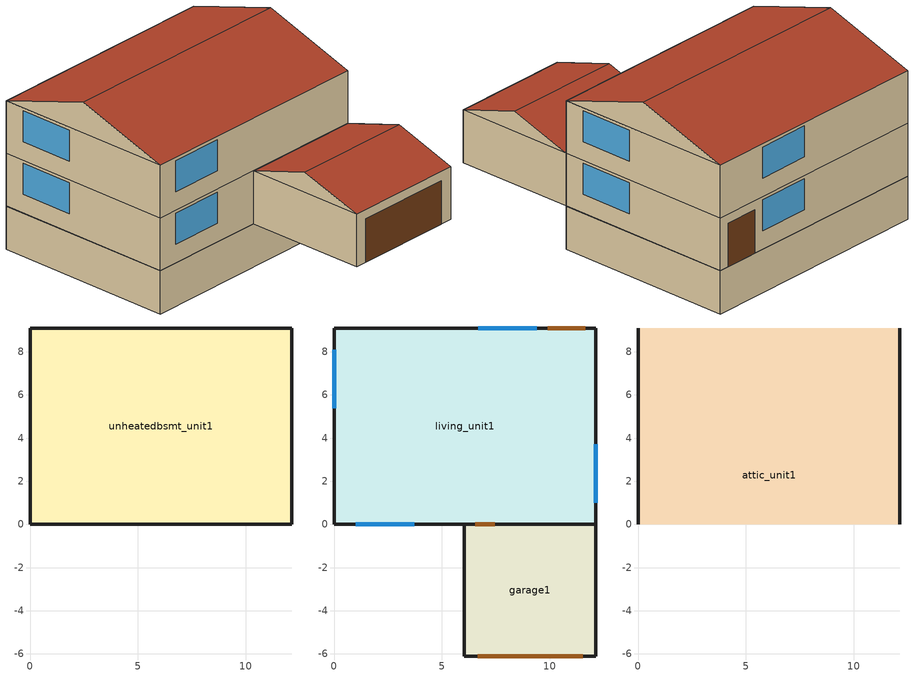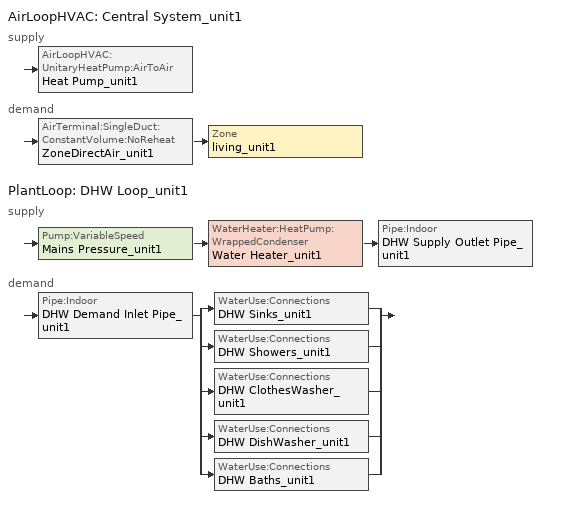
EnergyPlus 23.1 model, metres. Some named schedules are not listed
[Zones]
unheatedbsmt_unit1
 floor ground (Interior Floor): 0,0 0,9.1 12.13,9.1 12.13,0 z-2.12
 wall outside (Basement Wall): 0,0 12.13,0 12.13,9.1 0,9.1 0,0 z0:0.01
 wall ground (Basement Wall): 0,0 12.13,0 12.13,9.1 0,9.1 0,0 z-2.12:0
living_unit1
 floor adiabatic (Interior Floor): 0,0 0,9.1 12.13,9.1 12.13,0 z2.6
 floor to unheatedbsmt_unit1 (Exterior Floor): 0,0 0,9.1 12.13,9.1 12.13,0 z0.01
 wall outside (Exterior Wall): 12.13,0 12.13,9.1 0,9.1 0,0 6.04,0 z0.01:2.6; 0,0 12.13,0 12.13,9.1 0,9.1 0,0 z2.6:5.19
 wall to garage1 (Exterior Wall): 6.04,0 12.13,0 z0.01:2.6
 window (Exterior Window): 1,0 3.71,0 / 9.39,9.1 6.68,9.1 / 12.13,1 12.13,3.71 / 0,8.1 0,5.39 z0.92:2.45; 1,0 3.71,0 / 9.39,9.1 6.68,9.1 / 12.13,1 12.13,3.71 / 0,8.1 0,5.39 z3.52:5.04
 door (Exterior Door): 11.63,9.1 9.89,9.1 z0.01:2.14
 door inside (Exterior Door): 6.54,0 7.45,0 z0.01:2.14
 ceiling to attic_unit1 (Interior Ceiling): 0,0 12.13,0 12.13,9.1 0,9.1 z5.19
garage1
 floor ground (Interior Floor): 6.04,-6.1 6.04,0 12.13,0 12.13,-6.1 z0.01
 wall outside (Gable_end): 6.04,0 6.04,-6.1 12.13,-6.1 12.13,0 z0.01:2.6; 12.13,-6.1,2.6 12.13,0,2.6 12.13,-3.05,3.61; 6.04,0,2.6 6.04,-6.1,2.6 6.04,-3.05,3.61
 door (Exterior Door): 6.65,-6.1 11.52,-6.1 z0.01:2.14
 roof outside (Exterior Roof): 6.04,-6.1,2.6 12.13,-6.1,2.6 12.13,-3.05,3.61 6.04,-3.05,3.61; 12.13,0,2.6 6.04,0,2.6 6.04,-3.05,3.61 12.13,-3.05,3.61
attic_unit1
 wall outside (Gable_end): 12.13,0,5.19 12.13,9.1,5.19 12.13,4.55,6.7; 0,9.1,5.19 0,0,5.19 0,4.55,6.7
 roof outside (Exterior Roof): 0,0,5.19 12.13,0,5.19 12.13,4.55,6.7 0,4.55,6.7; 12.13,9.1,5.19 0,9.1,5.19 0,4.55,6.7 12.13,4.55,6.7
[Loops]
AirLoopHVAC 'Central System_unit1'
 supply: AirLoopHVAC:UnitaryHeatPump:AirToAir 'Heat Pump_unit1'
 demand: AirTerminal:SingleDuct:ConstantVolume:NoReheat 'ZoneDirectAir_unit1' > Zone 'living_unit1'
PlantLoop 'DHW Loop_unit1'
 supply: Pump:VariableSpeed 'Mains Pressure_unit1' > WaterHeater:HeatPump:WrappedCondenser 'Water Heater_unit1' > Pipe:Indoor 'DHW Supply Outlet Pipe_unit1'
 demand: Pipe:Indoor 'DHW Demand Inlet Pipe_unit1' > split
  | WaterUse:Connections 'DHW Sinks_unit1'
  | WaterUse:Connections 'DHW Showers_unit1'
  | WaterUse:Connections 'DHW ClothesWasher_unit1'
  | WaterUse:Connections 'DHW DishWasher_unit1'
  | WaterUse:Connections 'DHW Baths_unit1'
[Building]
US+SF+CZ6A+hp+unheatedbsmt+IECC_2024: North Axis [deg]=0; Terrain=Suburbs; Loads Convergence Tolerance Value=0.04; Temperature Convergence Tolerance Value [deltaC]=0.4; Solar Distribution=FullExterior; Maximum Number of Warmup Days=25; Minimum Number of Warmup Days=6
[Site:WaterMainsTemperature]
Calculation method=Correlation; Annual average outdoor air temperature [C]=6.375; Maximum difference in monthly average outdoor air temperatures [C]=33.5
[Site:Location]
Site:Location=Rochester International Arpt_MN_USA Design_Conditions; Latitude [N+ S-]=43.9; Longitude [W- E+]=-92.5; Time Zone Relative to GMT [GMT+/-]=-6; Elevation [m]=398
[SizingPeriod:DesignDay] Day of Month=21; Dry-Bulb Temperature Range Modifier Type=DefaultMultipliers; Humidity Condition Type=Wetbulb; Barometric Pressure [Pa]=96634; Rain [Yes/No]=No; Snow on ground [Yes/No]=No; Daylight Savings Time Indicator=No
Name | Month | Day Type | Maximum Dry-Bulb Temperature [C] | Daily Dry-Bulb Temperature Range [C] | Wetbulb at Maximum Dry-Bulb [C] | Wind Speed [m/s] design conditions vs. traditional 6.71 m/s (15 mph) | Wind Direction [Degrees; N=0, S=180] | Solar Model Indicator | Clearness [0.0 to 1.1] | Wind Speed [m/s] design conditions vs. traditional 3.35 m/s (7mph) | ASHRAE Clear Sky Optical Depth for Beam Irradiance (taub) | ASHRAE Clear Sky Optical Depth for Diffuse Irradiance (taud)
Rochester International Arpt Ann Htg 99.6% Condns DB | 1 | WinterDesignDay | -26.2 | 0 | -26.2 | 5.7 | 310 | ASHRAEClearSky | 0
Rochester International Arpt Ann Clg .4% Condns DB=>MWB | 7 | SummerDesignDay | 31.2 | 10.6 | 23.1 |  | 200 | ASHRAETau |  | 6.7 | 0.404 | 2.226
[Material]
Name | Roughness | Thickness [m] | Conductivity [W/m-K] | Density [kg/m3] | Specific Heat [J/kg-K] | Thermal Absorptance | Solar Absorptance | Visible Absorptance | Specific Heat [J/kg-K] # VM: Kept sp.heat same as cement_stucco due to lack of data | Thickness [m]			# back calculating to yield reqd. U
sheathing_consol_layer | Rough | 0.031115 | 0.035329 | 20.1 | 1465.415
ceil_consol_layer | Rough | 0.400206 | 0.0617176 | 41.9286 | 776.251
floor_consol_layer | Rough | 0.23495 | 0.0515515 | 55.074 | 916.9311
bsmtwall_consol_layer | Rough | 0.000254 | 10.84384 | 120.801 | 1036.26
wall_consol_layer | Rough | 0.1397 | 0.057165 | 120.801 | 1036.26
CopperPipe | MediumRough | 0.01905 | 401 | 2243 | 837 | 0.9 | 0.65 | 0.65
Asphalt_shingle | MediumRough | 0.00633985 | 0.08186 | 1121.29 | 1255.2 | 0.9 | 0.75
cement_stucco | MediumSmooth | 0.01905 | 0.721 | 1865.58 | 878.64
syn_stucco | MediumSmooth | 0.003048 | 8.65E-02 | 400 |  |  |  |  | 878.64
Drywall_1/2in | MediumSmooth | 0.0127 | 0.16009 | 800.923 | 1087.84
OSB_5/8in | MediumSmooth | 0.015875 | 0.1163 | 544.627 | 1213.36
OSB_7/16in | MediumSmooth | 0.0111125 | 0.1163 | 544.627 | 1213.36
Plywood_3/4in | Rough | 0.01905 | 0.115458 | 544.68 | 674.54 | 0.9 | 0.7 | 0.7
Carpet_n_pad | MediumSmooth | 0.0254001 | 0.0601314 | 32.0369 | 836.8 | 0.9 | 0.7 | 0.7
OSB_1/2in | MediumSmooth | 0.0127 | 0.1163 | 544.627 | 1213.36 | 0.9 | 0.7 | 0.7
door_const | Smooth |  | 0.0720096 | 512.64 | 767.58 |  |  |  |  | 0.0452888
Std Wood 6inch | MediumSmooth | 0.15 | 0.12 | 540 | 1210 | 0.9 | 0.7 | 0.7
Pipe Insulation | VeryRough | 0.0406504 | 0.0331717 | 91 | 836 | 0.9 | 0.5 | 0.5
[Construction]
Exterior Wall: syn_stucco, sheathing_consol_layer, OSB_7/16in, wall_consol_layer, Drywall_1/2in
InteriorFurnishings: Std Wood 6inch
Exterior Floor: floor_consol_layer, Plywood_3/4in, Carpet_n_pad
Interior Floor: Plywood_3/4in, Carpet_n_pad
Interior Ceiling: ceil_consol_layer, Drywall_1/2in
Exterior Roof: Asphalt_shingle, OSB_1/2in
Exterior Window: Glass
Exterior Door: door_const
Gable_end: cement_stucco, Bldg_paper_felt, OSB_5/8in, Air_4_in_vert, Drywall_1/2in
window_w_blinds: Glass, int_blind
Insulated Pipe: Pipe Insulation, CopperPipe
Basement Wall: Plywood_3/4in, bsmtwall_consol_layer, Plywood_3/4in
[Material:NoMass]
Bldg_paper_felt: Roughness=Smooth; Thermal Resistance [m2-K/W]=0.0105666
[Material:AirGap]
Air_4_in_vert: Thermal Resistance [m2-K/W]=0.158499
[WindowMaterial:SimpleGlazingSystem]
Glass: 1.590008, 0.3344, 0.88
[WindowMaterial:Blind]
int_blind: Slat Orientation=Horizontal; Slat Width [m]=0.025; Slat Separation [m]=0.01875; Slat Thickness [m]=0.001; Slat Angle [deg]=45; Slat Conductivity [W/m-K]=221; Slat Beam Solar Transmittance=0; Front Side Slat Beam Solar Reflectance=0.5; Back Side Slat Beam Solar Reflectance=0.5; Slat Diffuse Solar Transmittance=0; Front Side Slat Diffuse Solar Reflectance=0.5; Back Side Slat Diffuse Solar Reflectance=0.5; Slat Beam Visible Transmittance=0; Front Side Slat Beam Visible Reflectance=0.5; Back Side Slat Beam Visible Reflectance=0.5; Slat Diffuse Visible Transmittance=0; Front Side Slat Diffuse Visible Reflectance=0.5; Back Side Slat Diffuse Visible Reflectance=0.5; Slat Infrared Hemispherical Transmittance=0; Front Side Slat Infrared Hemispherical Emissivity=0.9; Back Side Slat Infrared Hemispherical Emissivity=0.9; Blind to Glass Distance [m]=0.05; Blind Top Opening Multiplier=0.5; Blind Bottom Opening Multiplier=0.5; Blind Left Side Opening Multiplier=0.5; Blind Right Side Opening Multiplier=0.5
[Zone] Multiplier=1
living_unit1; garage1; attic_unit1; unheatedbsmt_unit1
[InternalMass]
Internalmass_unit1: Construction=InteriorFurnishings; Zone=living_unit1; Surface Area [m2]  200 ~ 300 can be reasonable range=300
[Shading:Overhang] Height above window or door=0; Tilt angle from window/door=90; Left extension from window/door width=0; Right extension from window/door width=0; Depth=0.0152439
Name | Window or door
Overhang_sdr_1.unit1 | Window_sdr_1.unit1
Overhang_sdr_2.unit1 | Window_sdr_2.unit1
[WindowShadingControl]
Shades-living_unit1: Zone=living_unit1; Shading Type=InteriorBlind; Construction with Shading=window_w_blinds; Shading Control Type=OnIfScheduleAllows; Schedule=shading_2012iecc; Shading Control Is Scheduled=Yes; Glare Control Is Active=No; Multiple Surface Control Type=Sequential; Fenestration Surface 1=Window_ldf_1.unit1; Fenestration Surface 2=Window_ldb_1.unit1; Fenestration Surface 3=Window_sdr_1.unit1; Fenestration Surface 4=Window_sdl_1.unit1; Fenestration Surface 5=Window_ldf_2.unit1; Fenestration Surface 6=Window_ldb_2.unit1; Fenestration Surface 7=Window_sdr_2.unit1; Fenestration Surface 8=Window_sdl_2.unit1
[ElectricEquipment]
dishwasher1: living_unit1, DishWasher_equip_sch, EquipmentLevel, 65.6988, , , 0.15, 0.6, 0.25, dishwasher
refrigerator1: living_unit1, Refrigerator, EquipmentLevel, 91.0576, , , 0, 1, 0, refrigerator
clotheswasher1: living_unit1, ClothesWasher_equip_sch, EquipmentLevel, 28.4784, , , 0, 0.8, 0.2, clotheswasher
electric_dryer1: living_unit1, ClothesDryer, EquipmentLevel, 213.065, , , 0.05, 0.15, 0.8, electric_dryer
electric_range1: living_unit1, CookingRange, EquipmentLevel, 248.154, , , 0.3, 0.4, 0.3, electric_range
television1: living_unit1, InteriorLighting, EquipmentLevel, 0, , , 0, 1, 0, television
electric_mels1: living_unit1, MiscPlugLoad, EquipmentLevel, 567.464, , , 0.06, 0.69, 0.25, electric_mels
IECC_Adj1: living_unit1, MiscPlugLoad, EquipmentLevel, 340.847, 0.062439, 0.411909, 0.251045
[ThermostatSetpoint:DualSetpoint]
thermostat_living Dual SP Control: Heating Setpoint Temperature Schedule=heating_sch; Cooling Setpoint Temperature Schedule=cooling_sch
[AvailabilityManager:Scheduled]
System availability: Schedule=always_avail
[Sizing:Zone]
living_unit1: Zone Cooling Design Supply Air Temperature Input Method=SupplyAirTemperature; Zone Cooling Design Supply Air Temperature [C]=12; Zone Heating Design Supply Air Temperature Input Method=SupplyAirTemperature; Zone Heating Design Supply Air Temperature [C]=32.22; Zone Cooling Design Supply Air Humidity Ratio [kgWater/kgDryAir]=0.0075; Zone Heating Design Supply Air Humidity Ratio [kgWater/kgDryAir]=0.008; Design Specification Outdoor Air Object=SZ_DSOA_living_unit1; Cooling Design Air Flow Method=DesignDay; Cooling Minimum Air Flow per Zone Floor Area [m3/s-m2]=0.000762; Heating Design Air Flow Method=DesignDay; Heating Maximum Air Flow per Zone Floor Area [m3/s-m2]=0.002032; Heating Maximum Air Flow [m3/s]=0.141576; Heating Maximum Air Flow Fraction=0.3
[Sizing:System]
Central System_unit1: Type of Load to Size On=Sensible; Design Outdoor Air Flow Rate [m3/s]=autosize; Central Heating Maximum System Air Flow Ratio=1; Preheat Design Temperature [C]=7; Preheat Design Humidity Ratio [kgWater/kgDryAir]=0.008; Precool Design Temperature [C]=11; Precool Design Humidity Ratio [kgWater/kgDryAir]=0.0075; Central Cooling Design Supply Air Temperature [C]=12; Central Heating Design Supply Air Temperature [C]=32.22; Tpye of Zone Sum to Use=NonCoincident; 100% Outdoor Air in Cooling=No; 100% Outdoor Air in Heating=No; Central Cooling Design Supply Air Humidity Ratio [kgWater/kgDryAir]=0.0075; Central Heating Design Supply Air Humidity Ratio [kgWater/kgDryAir]=0.008; Cooling Supply Air Flow Rate Method=DesignDay; Heating Supply Air Flow Rate Method=DesignDay; Zone Maximum Outdoor Air Fraction [dimensionless]=1; Cooling Design Capacity Method=FractionOfAutosizedCoolingCapacity; Cooling Design Capacity [W]=autosize; Fraction of Autosized Cooling Design Capacity=1.15; Heating Design Capacity Method=FractionOfAutosizedHeatingCapacity; Heating Design Capacity [W]=autosize; Fraction of Autosized Heating Design Capacity=1.25; Central Cooling Capacity Control Method=OnOff
[ZoneControl:Thermostat]
Zone Thermostat_unit1: Zone or ZoneList=living_unit1; Control Type Schedule=zone_control_type; Control 1=thermostat_living Dual SP Control
[AirTerminal:SingleDuct:ConstantVolume:NoReheat]
ZoneDirectAir_unit1: Availability Schedule=always_avail; Maximum Air Flow Rate [m3/s]=autosize
[ZoneVentilation:DesignFlowRate]
Ventilation_unit1: Zone or ZoneList=living_unit1; Schedule=always_avail; Design Flow Rate Calculation Method=Flow/Zone; Design Flow Rate [m3/s]=0; Ventilation Type=Exhaust; Fan Pressure Rise [Pa]=0; Fan Total Efficiency		# Fan consumption for MF are added here 1.4 cfm/W=0.6; Constant Term Coefficient=1; Temperature Term Coefficient=0; Velocity Term Coefficient=0; Velocity Squared Term Coefficient=0; Minimum Indoor Temperature [C]=-100; Maximum Indoor Temperature [C]=100; Delta Temperature [deltaC]=-100; Minimum Outdoor Temperature [C]=-100; Maximum Outdoor Temperature [C]=100; Maximum Wind Speed [m/s]=40
[DesignSpecification:OutdoorAir]
SZ_DSOA_living_unit1: Outdoor Air Method=Flow/Zone; Outdoor Air Flow per Person [m3/s-person]=0; Outdoor Air Flow per Zone [m3/s]=0.0283168
[Coil:Cooling:DX:SingleSpeed]
DX Cooling Coil_unit1: Availability Schedule=bangbang_sch; Gross Rated Total Cooling Capacity [W]=8000; Gross Rated Sensible Heat Ratio=autosize; Gross Rated Cooling COP [W/W]=4.3039; Rated Air Flow Rate [m3/s]=autosize; Total Cooling Capacity Function of Temperature Curve Name HPACCoolCapFT Constant_Biquadratic=HPACCoolCapFT; Total Cooling Capacity Function of Flow Fraction Curve Name HPACCoolCapFFF ConstantPLF=HPACCoolCapFFF; Energy Input Ratio Function of Temperature Curve Name HPACCOOLEIRFT Constant_Biquadratic=HPACCOOLEIRFT; Energy Input Ratio Function of Flow Fraction Curve Name HPACCOOLEIRFFF ConstantPLF=HPACCOOLEIRFFF; Part Load Fraction Correlation Curve Name --> HPACCOOLPLFFPLR ConstantPLF=HPACCOOLPLFFPLR
[Fan:OnOff] Availability Schedule=always_avail
Name | Fan Total Efficiency   #From the study from Dave... | Pressure Rise [Pa]   #based on 0.5W/cfm assuming 1200 cfm,motor eff = 0.65 @ 400cfm/ton and fan eff = 0.58... | Maximum Flow Rate [m3/s] | Motor Efficiency   #From the study from Dave @ 400cfm/ton and back calculating for seer > 13... | Motor In Airstream Fraction | Fan Efficiency			# Fan consumption added during post-processing @ 2.8 cfm/W | Pressure Rise [Pa] | Motor Efficiency | Fan Efficiency			 # Fan consumption added during post-processing @ 2.8 cfm/W | Fan Efficiency
Supply Fan_unit1 | 0.50054 | 400 | autosize | 0.863 | 1
OASupplyFan_unit1 |  |  | 0.0283168 |  | 0 | 0.6 | 1059.44 | 1
OAExhaustFan_unit1 |  |  | 0.0283168 |  | 0 |  | 1059.44 | 1 | 0.6
Heat Pump Water Heater Fan_unit1 |  |  | autosize |  | 1 |  | 100 | 0.9 |  | 0.7
[AirLoopHVAC]
Central System_unit1: Design Supply Air Flow Rate [m3/s]=autosize
[AirLoopHVAC:UnitaryHeatPump:AirToAir]
Heat Pump_unit1: Availability Schedule=always_avail; Supply Air Flow Rate During Cooling Operation [m3/s]=autosize; Supply Air Flow Rate During Heating Operation [m3/s]=autosize; Supply Air Flow Rate When No Cooling or Heating is Needed [m3/s]=0; Controlling Zone or Thermostat Location=living_unit1; Supply Air Fan=Supply Fan_unit1; Heating Coil=Main DX Heating Coil_unit1; Cooling Coil=DX Cooling Coil_unit1; Supplemental Heating Coil=Supp Heating Coil_unit1; Maximum Supply Air Temperature from Supplemental Heater [C]=50; Maximum Outdoor Dry-Bulb Temperature for Supplemental Heater Operation [C]=10; Fan Placement=BlowThrough; Supply Air Fan Operating Mode Schedule=fan_cycle
[Coil:Heating:DX:SingleSpeed]
Main DX Heating Coil_unit1: Availability Schedule=bangbang_sch_heating; Rated Total Heating Capacity [W]=autosize; Rated COP=3.8378; Rated Air Flow Rate [m3/s]=0.03; Total Heating Capacity Function of Temperature Curve=HPACHeatCapFT; Total Heating Capacity Function of Flow Fraction Curve=HPACHeatCapFFF; Energy Input Ratio Function of Temperature Curve=HPACHeatEIRFT; Energy Input Ratio Function of Flow Fraction Curve=HPACHeatEIRFFF; Part Load Fraction Correlation Curve=HPACCOOLPLFFPLR; Defrost Energy Input Ratio Function of Temperature Curve=Defrost_EIR_FT; Minimum Outdoor Dry-Bulb Temperature for Compressor Operation [C]=-23.33; Maximum Outdoor Dry-Bulb Temperature for Defrost Operation [C]=5; Crankcase Heater Capacity [W]=200; Maximum Outdoor Dry-Bulb Temperature for Crankcase Heater Operation [C]=10; Defrost Strategy=ReverseCycle; Defrost Control=OnDemand
[Coil:Heating:Electric]
Supp Heating Coil_unit1: Availability Schedule=always_avail; Efficiency=1; Nominal Capacity [W]=autosize
[Zone equipment]
living_unit1: ZoneDirectAir_unit1, Water Heater_unit1, ERV_unit1
[ZoneHVAC:EnergyRecoveryVentilator]
ERV_unit1: Availability Schedule=always_avail; Heat Exchanger=OA_Heat_Recovery_Unit1; Supply Air Flow Rate [m3/s]=0.0283168; Exhaust Air Flow Rate [m3/s]=0.0283168; Supply Air Fan=OASupplyFan_unit1; Exhaust Air Fan=OAExhaustFan_unit1
[HeatExchanger:AirToAir:SensibleAndLatent]
OA_Heat_Recovery_Unit1: Availability Schedule=always_avail; Nominal Supply Air Flow Rate [m3/s]=0.0283168; Sensible Effectiveness at 100% Heating Air Flow [dimensionless]=0.65; Latent Effectiveness at 100% Heating Air Flow [dimensionless]=0; Sensible Effectiveness at 75% Heating Air Flow [dimensionless]=0.65; Latent Effectiveness at 75% Heating Air Flow [dimensionless]=0; Sensible Effectiveness at 100% Cooling Air Flow [dimensionless]=0.65; Latent Effectiveness at 100% Cooling Air Flow [dimensionless]=0; Sensible Effectiveness at 75% Cooling Air Flow [dimensionless]=0.65; Latent Effectiveness at 75% Cooling Air Flow [dimensionless]=0; Nominal Electric Power [W]=0; Supply Air Outlet Temperature Control=No; Heat Exchanger Type=Plate; Frost Control Type=None; Threshold Temperature [C]=-16.8333; Initial Defrost Time Fraction [dimensionless]=0.083; Rate of Defrost Time Fraction Increase [1/K]=0.0216; Economizer Lockout=No
[People]
people_unit1: Zone or ZoneList=living_unit1; Number of People Schedule=Occupancy; Number of People Calculation Method=People; Number of People=1; Fraction Radiant=0; Sensible Heat Fraction=autocalculate; Activity Level Schedule=activity_sch; Enable ASHRAE 55 Comfort Warnings=No; Mean Radiant Temperature Calculation Type=ZoneAveraged
[Lights] Zone or ZoneList=living_unit1; Schedule=InteriorLightingHE; Design Level Calculation Method=LightingLevel; Return Air Fraction=0; Fraction Radiant=0.6; Fraction Visible=0.2; Fraction Replaceable=0
Name | Lighting Level [W]
Living Hardwired Lighting1 | 232.336
Living Plug-in Lighting1 | 105.654
[Exterior:Lights]
Name | Schedule | Design Level [W]
Exterior-Lights_unit1 | ExteriorLighting | 43.2425
Garage-Lights_unit1 | InteriorLightingHE | 7.16295
[Pump:VariableSpeed]
Mains Pressure_unit1: Design Maximum Flow Rate [m3/s]=autosize; Design Pump Head [Pa]=1; Design Power Consumption [W]=0; Motor Efficiency=1; Fraction of Motor Inefficiencies to Fluid Stream=0; Coefficient 1 of the Part Load Performance Curve=0; Coefficient 2 of the Part Load Performance Curve=1; Coefficient 3 of the Part Load Performance Curve=0; Coefficient 4 of the Part Load Performance Curve=0; Design Minimum Flow Rate [m3/s]=0; Pump Control Type=Intermittent
[WaterHeater:Sizing]
Water Heater_Tank_unit1: Design Mode=ResidentialHUD-FHAMinimum; Number of Bedrooms=3; Number of Bathrooms=3
[WaterHeater:Stratified]
Water Heater_Tank_unit1: Tank Volume [m3]=0.302833; Tank Height [m]=1.594; Tank Shape=VerticalCylinder; Maximum Temperature Limit [C]=51; Heater Priority Control=MasterSlave; Heater 1 Setpoint Temperature Schedule=dhw_setpt_hpwh; Heater 1 Deadband Temperature Difference [deltaC]=2; Heater 1 Capacity [W]=4500; Heater 1 Height [m]=1.129; Heater 2 Setpoint Temperature Schedule=dhw_setpt_hpwh; Heater 2 Deadband Temperature Difference [deltaC]=2; Heater 2 Capacity [W]=0; Heater 2 Height [m]=0.266; Heater Fuel Type=electricity; Heater Thermal Efficiency=1; Off Cycle Parasitic Fuel Consumption Rate [W]=8.3; Off Cycle Parasitic Fuel Type=Electricity; Off Cycle Parasitic Heat Fraction to Tank=0; Off Cycle Parasitic Height [m]=1; On Cycle Parasitic Fuel Consumption Rate [W]=8.3; On Cycle Parasitic Fuel Type=Electricity; On Cycle Parasitic Heat Fraction to Tank=0; On Cycle Parasitic Height [m]=1; Ambient Temperature Indicator=Zone; Ambient Temperature Zone=unheatedbsmt_unit1; Uniform Skin Loss Coefficient per Unit Area to Ambient Temperature [W/m2-K]=0.232136; Skin Loss Fraction to Zone=1; Off Cycle Flue Loss Fraction to Zone=1; Use Side Effectiveness=1; Use Side Inlet Height [m]=0; Use Side Outlet Height [m]=autocalculate; Source Side Effectiveness=1; Source Side Inlet Height [m]=0.7; Source Side Outlet Height [m]=0; Inlet Mode=Fixed; Use Side Design Flow Rate [m3/s]=autosize; Source Side Design Flow Rate [m3/s]=autosize; Indirect Water Heating Recovery Time [hr]=1.5; Number of Nodes=12
[WaterHeater:HeatPump:WrappedCondenser]
Water Heater_unit1: Availability Schedule=always_off; Compressor Setpoint Temperature Schedule=Compressor Setpoint; Dead Band Temperature Difference [deltaC]=5; Condenser Bottom Location=0.0664167; Condenser Top Location=0.863417; Evaporator Air Flow Rate [m3/s]=autocalculate; Inlet Air Configuration=ZoneAirOnly; Inlet Air Zone=living_unit1; Tank=Water Heater_Tank_unit1; DX Coil=Heat Pump Water Heater Evaporator_unit1; Minimum Inlet Air Temperature for Compressor Operation [C]=10; Maximum Inlet Air Temperature for Compressor Operation [C]=48.89; Compressor Location=Zone; Fan=Heat Pump Water Heater Fan_unit1; Fan Placement=DrawThrough; On Cycle Parasitic Electric Load [W]=0; Off Cycle Parasitic Electric Load [W]=0; Tank Element Control Logic=MutuallyExclusive; Control Sensor 1 Height In Stratified Tank=1.262; Control Sensor 1 Weight=0.75; Control Sensor 2 Height In Stratified Tank=0.464
[Coil:WaterHeating:AirToWaterHeatPump:Wrapped]
Heat Pump Water Heater Evaporator_unit1: Rated Heating Capacity [W]=1500; Rated COP [W/W]=4.05; Rated Sensible Heat Ratio=0.981; Rated Evaporator Inlet Air Dry-Bulb Temperature [C]=19.7; Rated Evaporator Inlet Air Wet-Bulb Temperature [C]=13.5; Rated Condenser Inlet Water Temperature [C]=48.89; Rated Evaporator Air Flow Rate [m3/s]=0.189; Evaporator Fan Power Included in Rated COP=yes; Maximum Ambient Temperature for Crankcase Heater Operation [C]=10; Evaporator Air Temperature Type for Curve Objects=WetBulbTemperature; Heating Capacity Function of Temperature Curve=HPWH-Htg-Cap-fT; Heating COP Function of Temperature Curve=HPWH-Htg-COP-fT; Part Load Fraction Correlation Curve=HPWH-COP-fPLR
[PlantEquipmentList]
DHW Plant Equipment_unit1: Water Heater_unit1
[Sizing:Plant]
DHW Loop_unit1: Loop Type=Heating; Design Loop Exit Temperature [C]=48.8889; Loop Design Temperature Difference [deltaC]=5.55556
[PlantLoop]
DHW Loop_unit1: Fluid Type=Water; Plant Equipment Operation Scheme=DHW Loop Operation_unit1; Maximum Loop Temperature [C]=100; Minimum Loop Temperature [C]=0; Maximum Loop Flow Rate [m3/s]=autosize; Minimum Loop Flow Rate [m3/s]=0; Plant Loop Volume [m3]=autocalculate; Load Distribution Scheme=Optimal
[Pipe:Indoor] Construction=Insulated Pipe; Environment Type=ZONE; Ambient Temperature Zone=living_unit1; Pipe Inside Diameter [m]=0.02; Pipe Length [m]=7
DHW Demand Inlet Pipe_unit1; DHW Supply Outlet Pipe_unit1
[PlantEquipmentOperation:HeatingLoad]
DHW Control Scheme_unit1: Load Range 1 Lower Limit [W]=0; Load Range 1 Upper Limit [W]=1000000000000000; Range 1 Equipment List=DHW Plant Equipment_unit1
[PlantEquipmentOperationSchemes]
DHW Loop Operation_unit1: Control Scheme 1=DHW Control Scheme_unit1; Control Scheme 1 Schedule=always_avail
[SetpointManager:Scheduled]
DHW Loop Setpoint Manager_unit1: Control Variable=Temperature; Schedule=DHWSupplySetpoint; Setpoint Node or NodeList=DHW Supply Outlet Node_unit1
[WaterUse:Equipment]
Name | Peak Flow Rate [m3/s] | Flow Rate Fraction Schedule | Target Temperature Schedule
Clothes Washer_unit1 | 1.62192e-06 | ClothesWasher_flow_sch | CWWaterTempSchedule
Dishwasher_unit1 | 6.36685e-07 | Dishwasher_flow_sch | DWWaterTempSchedule
Sinks_unit1 | 7.1934e-05 | BA_sink_sch | SSBWaterTempSchedule
Showers_unit1 | 0.000141975 | BA_shower_sch | SSBWaterTempSchedule
Baths_unit1 | 0.00027764 | BA_bath_sch | SSBWaterTempSchedule
[WaterUse:Connections] Drain Water Heat Exchanger Type=None
Name | Water Use Equipment 1
DHW Sinks_unit1 | Sinks_unit1
DHW Showers_unit1 | Showers_unit1
DHW ClothesWasher_unit1 | Clothes Washer_unit1
DHW DishWasher_unit1 | Dishwasher_unit1
DHW Baths_unit1 | Baths_unit1
[EnergyManagementSystem:Actuator]
CoolingOutputActuator_Sensible: Actuated Component Unique=Heat Pump_unit1; Actuated Component Type=Unitary HVAC; Actuated Component Control Type=Sensible Load Request
[EnergyManagementSystem:Program]
FixedCoolingProgram_Sensible: SET CoolingOutputActuator_Sensible = - 50000
[EnergyManagementSystem:ProgramCallingManager]
FixedCoolingControl_Sensible: EndOfSystemTimestepBeforeHVACReporting; FixedCoolingProgram_Sensible
[Schedule:Compact]
BA_shower_sch: Through: 12/31, For: AllDays, Until: 1:00, 0.00174682, Until: 2:00, 0.000794011, Until: 3:00, 0.000476407, Until: 4:00, 0.000794011, Until: 5:00, 0.00222323, Until: 6:00, 0.00825772, Until: 7:00, 0.0187387, Until: 8:00, 0.0185799, Until: 9:00, 0.0150862, Until: 10:00, 0.0117514, Until: 11:00, 0.00952813, Until: 12:00, 0.0074637, Until: 13:00, 0.00539928, Until: 14:00, 0.00460526, Until: 15:00, 0.00412886, Until: 16:00, 0.00397006, Until: 17:00, 0.00476407, Until: 18:00, 0.00619329, Until: 19:00, 0.00666969, Until: 20:00, 0.00666969, Until: 21:00, 0.00666969, Until: 22:00, 0.00651089, Until: 23:00, 0.00460526, Until: 24:00, 0.00333485
BA_bath_sch: Through: 12/31, For: AllDays, Until: 1:00, 0.000163091, Until: 2:00, 8.15455e-05, Until: 3:00, 8.15455e-05, Until: 4:00, 8.15455e-05, Until: 5:00, 0.000163091, Until: 6:00, 0.000387341, Until: 7:00, 0.000937773, Until: 8:00, 0.00118241, Until: 9:00, 0.0013455, Until: 10:00, 0.00118241, Until: 11:00, 0.000937773, Until: 12:00, 0.000713523, Until: 13:00, 0.000631977, Until: 14:00, 0.000468886, Until: 15:00, 0.000468886, Until: 16:00, 0.000468886, Until: 17:00, 0.000795068, Until: 18:00, 0.000937773, Until: 19:00, 0.00156975, Until: 20:00, 0.00203864, Until: 21:00, 0.00203864, Until: 22:00, 0.00156975, Until: 23:00, 0.0013455, Until: 24:00, 0.000795068
BA_sink_sch: Through: 12/31, For: AllDays, Until: 1:00, 0.00387389, Until: 2:00, 0.00193694, Until: 3:00, 0.00138353, Until: 4:00, 0.00138353, Until: 5:00, 0.00193694, Until: 6:00, 0.00498071, Until: 7:00, 0.0116217, Until: 8:00, 0.0171558, Until: 9:00, 0.0182626, Until: 10:00, 0.0171558, Until: 11:00, 0.0149421, Until: 12:00, 0.0138353, Until: 13:00, 0.0135586, Until: 14:00, 0.0124518, Until: 15:00, 0.0118984, Until: 16:00, 0.011345, Until: 17:00, 0.0132819, Until: 18:00, 0.0179859, Until: 19:00, 0.020753, Until: 20:00, 0.0190927, Until: 21:00, 0.0157723, Until: 22:00, 0.0132819, Until: 23:00, 0.0110682, Until: 24:00, 0.00747107
activity_sch: Through: 12/31, For: AllDays, Until: 24:00, 117.28
zone_control_type: Through: 12/31, For: AllDays, Until 24:00, 4
shading_2012iecc: Through: 12/31, For: AllDays, Until 24:00, 0
dhw_setpt_hpwh: Through: 12/31, For: AllDays, Until 24:00, 44
always_avail; bangbang_sch; bangbang_sch_heating: Through: 12/31, For: AllDays, Until: 24:00, 1
always_off; fan_cycle: Through: 12/31, For: AllDays, Until: 24:00, 0
heating_sch: Through: 12/31, For: AllDays, Until: 24:00, 22.2222
cooling_sch: Through: 12/31, For: AllDays, Until: 24:00, 23.8889
[Schedule:Day:Hourly]
OccupancyDay: 1, 1, 1, 1, 1, 1, 1, 0.8831, 0.40861, 0.24189, 0.24189, 0.24189, 0.24189, 0.24189, 0.24189, 0.24189, 0.29498, 0.5531, 0.89693, 0.89693, 0.89693, 1, 1, 1
LightingDay: 0.0625, 0.0625, 0.0625, 0.0625, 0.1875, 0.390625, 0.4375, 0.390625, 0.171875, 0.117188, 0.117188, 0.117188, 0.117188, 0.117188, 0.117188, 0.203125, 0.4375, 0.609375, 0.820312, 0.984375, 1, 0.6875, 0.382812, 0.15625
ExteriorLightingDay: 1, 1, 1, 1, 1, 1, 0, 0, 0, 0, 0, 0, 0, 0, 0, 0, 0, 0, 1, 1, 1, 1, 1, 1
LightingDay_EELighting: 0.06875, 0.06875, 0.06875, 0.06875, 0.20625, 0.429688, 0.48125, 0.429688, 0.189062, 0.128906, 0.128906, 0.128906, 0.128906, 0.128906, 0.128906, 0.223438, 0.48125, 0.670312, 0.902344, 1, 1, 0.75625, 0.421094, 0.171875
RefrigeratorDay: 0.8, 0.782696, 0.765594, 0.742857, 0.731388, 0.731388, 0.75996, 0.8, 0.817103, 0.828571, 0.8, 0.8, 0.839839, 0.839839, 0.828571, 0.839839, 0.885714, 0.971429, 1, 0.971429, 0.942857, 0.925553, 0.885714, 0.828571
MiscPlugLoadDay: 0.60749, 0.559339, 0.552853, 0.545071, 0.524481, 0.585279, 0.676232, 0.718547, 0.60749, 0.517023, 0.529183, 0.529345, 0.520428, 0.538424, 0.568742, 0.600357, 0.710117, 0.862678, 0.936608, 0.966764, 1, 0.976654, 0.845169, 0.734436
CookingRangeDay: 0.0471585, 0.0471585, 0.0235459, 0.0235459, 0.0471585, 0.0707044, 0.165088, 0.283018, 0.306564, 0.320771, 0.283018, 0.330176, 0.377335, 0.306564, 0.292423, 0.377335, 0.613194, 1, 0.778348, 0.400947, 0.235859, 0.165088, 0.103722, 0.0707044
DishwasherWeekday_flow_sch: 0.115858, 0.0514759, 0.0385692, 0.0257379, 0.0257379, 0.0772138, 0.154503, 0.231792, 0.437922, 0.489398, 0.425016, 0.360633, 0.309082, 0.347726, 0.283344, 0.270437, 0.283344, 0.373464, 0.656883, 0.8372, 0.682621, 0.502305, 0.33482, 0.231792
DishwasherWeekend_flow_sch: 0.124134, 0.0551527, 0.0413241, 0.0275764, 0.0275764, 0.0827291, 0.165539, 0.248349, 0.469202, 0.524355, 0.455374, 0.386393, 0.331159, 0.372564, 0.303583, 0.289754, 0.303583, 0.40014, 0.703804, 0.897, 0.73138, 0.538184, 0.358735, 0.248349
DishwasherVacation_flow_sch; DishwasherVacation_equip_sch; ClothesWasherVacation_flow_sch; ClothesWasherVacation_equip_sch; ClothesDryerVacation: 0, 0, 0, 0, 0, 0, 0, 0, 0, 0, 0, 0, 0, 0, 0, 0, 0, 0, 0, 0, 0, 0, 0, 0
DishwasherWeekday_equip_sch: 0.129162, 0.0573867, 0.042998, 0.0286934, 0.0286934, 0.0860801, 0.172244, 0.258408, 0.488208, 0.545594, 0.473819, 0.402044, 0.344573, 0.387655, 0.315879, 0.301491, 0.315879, 0.416348, 0.732312, 0.933333, 0.761005, 0.559983, 0.373266, 0.258408
DishwasherWeekend_equip_sch: 0.138388, 0.0614858, 0.0460692, 0.0307429, 0.0307429, 0.0922286, 0.184547, 0.276866, 0.52308, 0.584565, 0.507663, 0.430761, 0.369185, 0.415344, 0.338442, 0.323026, 0.338442, 0.446087, 0.78462, 1, 0.815362, 0.599982, 0.399928, 0.276866
ClothesWasherWeekday_flow_sch: 0.0796475, 0.0637009, 0.0318078, 0.0318078, 0.0637009, 0.095594, 0.191188, 0.414354, 0.621574, 0.7332, 0.717253, 0.637521, 0.573735, 0.510034, 0.446247, 0.414354, 0.430301, 0.414354, 0.414354, 0.414354, 0.414354, 0.398408, 0.270921, 0.143434
ClothesWasherWeekend_flow_sch: 0.097441, 0.077932, 0.0389138, 0.0389138, 0.077932, 0.11695, 0.2339, 0.506923, 0.760436, 0.897, 0.877491, 0.779946, 0.701909, 0.623977, 0.545941, 0.506923, 0.526432, 0.506923, 0.506923, 0.506923, 0.506923, 0.487414, 0.331446, 0.175477
ClothesWasherWeekday_equip_sch: 0.0887931, 0.0710155, 0.0354602, 0.0354602, 0.0710155, 0.106571, 0.213142, 0.461934, 0.692948, 0.817391, 0.799614, 0.710725, 0.639615, 0.568599, 0.497489, 0.461934, 0.479711, 0.461934, 0.461934, 0.461934, 0.461934, 0.444156, 0.30203, 0.159904
ClothesWasherWeekend_equip_sch: 0.10863, 0.0868807, 0.0433822, 0.0433822, 0.0868807, 0.130379, 0.260758, 0.565131, 0.847755, 1, 0.978251, 0.869505, 0.782508, 0.695627, 0.60863, 0.565131, 0.586881, 0.565131, 0.565131, 0.565131, 0.565131, 0.543382, 0.369505, 0.195627
ClothesDryerWeekday: 0.0996819, 0.0598091, 0.0398727, 0.0199364, 0.0398727, 0.0598091, 0.159491, 0.318982, 0.486427, 0.685791, 0.785473, 0.817391, 0.7456, 0.677837, 0.610073, 0.578155, 0.558218, 0.546236, 0.518346, 0.510391, 0.5263, 0.546236, 0.4386, 0.239236
ClothesDryerWeekend: 0.121951, 0.0731707, 0.0487805, 0.0243902, 0.0487805, 0.0731707, 0.195122, 0.390244, 0.595097, 0.839, 0.960951, 1, 0.91217, 0.829268, 0.746366, 0.707317, 0.682927, 0.668268, 0.634146, 0.624415, 0.643878, 0.668268, 0.536585, 0.292683
[Schedule:Week:Compact]
RefrigeratorWeek: For: AllDays, RefrigeratorDay
MiscPlugLoadWeek: For: AllDays, MiscPlugLoadDay
CookingRangeWeek: For: AllDays, CookingRangeDay
DishwasherWeek_flow_sch: For: Weekdays, DishwasherWeekday_flow_sch, For: CustomDay1, DishwasherVacation_flow_sch, For: AllOtherDays, DishwasherWeekend_flow_sch
DishwasherWeek_equip_sch: For: Weekdays, DishwasherWeekday_equip_sch, For: CustomDay1, DishwasherVacation_equip_sch, For: AllOtherDays, DishwasherWeekend_equip_sch
ClothesWasherWeek_flow_sch: For: Weekdays, ClothesWasherWeekday_flow_sch, For: CustomDay1, ClothesWasherVacation_flow_sch, For: AllOtherDays, ClothesWasherWeekend_flow_sch
ClothesWasherWeek_equip_sch: For: Weekdays, ClothesWasherWeekday_equip_sch, For: CustomDay1, ClothesWasherVacation_equip_sch, For: AllOtherDays, ClothesWasherWeekend_equip_sch
ClothesDryerWeek: For: Weekdays, ClothesDryerWeekday, For: CustomDay1, ClothesDryerVacation, For: AllOtherDays, ClothesDryerWeekend
OccupancyWeek: AllDays, OccupancyDay
LightingProfileWeek: For: AllDays, LightingDay
LightingProfileWeek_EELighting: For: AllDays, LightingDay_EELighting
ExteriorLightingProfileWeek: For: AllDays, ExteriorLightingDay
[Schedule:Year]
Occupancy: OccupancyWeek, 1, 1, 12, 31
InteriorLighting: LightingProfileWeek, 1, 1, 12, 31
InteriorLightingHE: LightingProfileWeek_EELighting, 1, 1, 12, 31
ExteriorLighting: ExteriorLightingProfileWeek, 1, 1, 12, 31
Refrigerator: RefrigeratorWeek, 1, 1, 12, 31
MiscPlugLoad: MiscPlugLoadWeek, 1, 1, 12, 31
CookingRange: CookingRangeWeek, 1, 1, 12, 31
Dishwasher_flow_sch: DishwasherWeek_flow_sch, 1, 1, 12, 31
ClothesWasher_flow_sch: ClothesWasherWeek_flow_sch, 1, 1, 12, 31
Dishwasher_equip_sch: DishwasherWeek_equip_sch, 1, 1, 12, 31
ClothesWasher_equip_sch: ClothesWasherWeek_equip_sch, 1, 1, 12, 31
ClothesDryer: ClothesDryerWeek, 1, 1, 12, 31
[Schedule:Constant]
Name | Hourly Value
DWWaterTempSchedule; CWWaterTempSchedule; DHWSupplySetpoint | 48.8889
SSBWaterTempSchedule | 40.5556
Compressor Setpoint | 50
[Curve:Biquadratic]
Name | Coefficient1 Constant | Coefficient2 x | Coefficient3 x**2 | Coefficient4 y | Coefficient5 y**2 | Coefficient6 x*y | Minimum Value of x | Maximum Value of x | Minimum Value of y | Maximum Value of y | Minimum Curve Output
HPWH-Htg-Cap-fT | 0.563 | 0.0437 | 0.000039 | 0.0055 | -.000148 | -.000145 | 0 | 100 | 0 | 100 | 0
HPWH-Htg-COP-fT | 1.1332 | 0.063 | -9.79e-05 | -.00972 | -2.14e-05 | -.000686 | 0 | 100 | 0 | 100
HPACCoolCapFT | 0.766956 | 0.0107756 | -4.14703e-05 | 0.00134961 | -0.000261144 | 0.000457488 | 12.77778 | 23.88889 | 21.11111 | 46.11111
HPACCOOLEIRFT | 0.297145 | 0.0430933 | -0.000748766 | 0.00597727 | 0.000482112 | -0.000956448 | 12.77778 | 23.88889 | 21.11111 | 46.11111
Defrost_EIR_FT | 1 | 0 | 0 | 0 | 0 | 0 | 0 | 100 | 0 | 100
[Curve:Quadratic]
Name | Coefficient1 Constant | Coefficient2 x | Coefficient3 x**2 | Minimum Value of x | Maximum Value of x
HPWH-COP-fPLR | 1 | 0 | 0 | 0 | 1
HPACCoolCapFFF | 0.8 | 0.2 | 0 | 0.5 | 1.5
HPACCOOLEIRFFF | 1.156 | -0.1816 | 0.0256 | 0.5 | 1.5
HPACCOOLPLFFPLR | 0.85 | 0.15 | 0 | 0 | 1
HPACHeatEIRFFF | 1.3824 | -0.4336 | 0.0512 | 0 | 1
[Curve:Cubic]
Name | Coefficient1 Constant | Coefficient2 x | Coefficient3 x**2 | Coefficient4 x**3 | Minimum Value of x | Maximum Value of x
HPACHeatCapFT | 0.758746 | 0.027626 | 0.000148716 | 3.4992e-06 | -20 | 20
HPACHeatCapFFF | 0.84 | 0.16 | 0 | 0 | 0.5 | 1.5
HPACHeatEIRFT | 1.19248 | -0.0300438 | 0.00103745 | -2.3328e-05 | -20 | 20
[AirflowNetwork:SimulationControl]
House AirflowNetwork: AirflowNetwork Control=MultizoneWithDistribution; Wind Pressure Coefficient Type=SurfaceAverageCalculation; Building Type=LOWRISE; Maximum Number of Iterations [dimensionless]=500; Relative Airflow Convergence Tolerance [dimensionless]=0.001; Absolute Airflow Convergence Tolerance [kg/s]=1e-05; Convergence Acceleration Limit [dimensionless]=0; Azimuth Angle of Long Axis of Building [deg]=0; Ratio of Building Width Along Short Axis to Width Along Long Axis=0.75; Allow Unsupported Zone Equipment=Yes
[AirflowNetwork:MultiZone:Surface:EffectiveLeakageArea] Reference Pressure Difference [Pa]=4; Air Mass Flow Exponent [dimensionless]=0.65
ZoneLeak_LongWall: Effective Leakage Area [m2]=0.00283344; Discharge Coefficient [dimensionless] # YLX: change from the implementation of IECC2021=1.15
ZoneLeak_ShortWall: Effective Leakage Area [m2]=0.00212508; Discharge Coefficient [dimensionless]=1.15
ZoneLeak_Ceiling: Effective Leakage Area [m2]=0.0099495; Discharge Coefficient [dimensionless]=1.15
ZoneLeak_Floor: Effective Leakage Area [m2]=0.00001; Discharge Coefficient [dimensionless]=1.15
AtticVent: Discharge Coefficient [dimensionless]=1.15; Effective Leakage Area [m2]	# modulated to yield 4.6 ach across the board...=0.37
CrawlVent: Discharge Coefficient [dimensionless]=1.15; Effective Leakage Area [m2]	# dummy=0.37
ZoneLeak_GarageSharedWall: Effective Leakage Area [m2]=0.0014236; Discharge Coefficient [dimensionless]=1.15
ZoneLeak_NonGarageWall: Effective Leakage Area [m2]=0.00140984; Discharge Coefficient [dimensionless]=1.15
ZoneLeak_GarageLongWall; ZoneLeak_GarageShortWall; ZoneLeak_GarageRoof: Effective Leakage Area [m2]=0.00372286; Discharge Coefficient [dimensionless]=1.15
ZoneLeak_GarageGable: Effective Leakage Area [m2]=0.00186143; Discharge Coefficient [dimensionless]=1.15
[AirflowNetwork:Distribution:Component:LeakageRatio] Maximum Flow Rate [m3/s]=0.566; Reference Pressure Difference [Pa]=25; Air Mass Flow Exponent [dimensionless]=0.65
Name | Effective Leakage Ratio [dimensionless] # 9% return leak..BA Benchmark 2010 Table 6/Pg 11 | Effective Leakage Ratio [dimensionless] # 1% return leak..BA Benchmark 2010 Table 6/Pg 11
SupplyLeak1 | 0.00307756
SupplyLeak2 | 0.036546
ReturnLeak1 |  | 0.0343754
ReturnLeak2 |  | 0.00524816
[AirflowNetwork:MultiZone:Zone] Indoor and Outdoor Temperature Difference Upper Limit for Minimun Venting Open Factor [deltaC]=100; Indoor and Outdoor Enthalpy Difference Upper Limit for Minimun Venting Open Factor [deltaJ/kg]=300000
Name | Ventilation Control Mode | Minimum Venting Open Factor [dimensionless] | Indoor and Outdoor Temperature Difference Lower Limit For Maximum Venting Open Factor [deltaC] | Indoor and Outdoor Enthalpy Difference Lower Limit For Maximum Venting Open Factor [deltaJ/kg] | Venting Availability Schedule
living_unit1; garage1 | NoVent | 0 | 0 | 0
unheatedbsmt_unit1; attic_unit1 | Constant |  |  |  | inf_sch
[AirflowNetwork:MultiZone:Surface] Window/Door Opening Factor, or Crack Factor [dimensionless]=1
Name | Leakage Component | Ventilation Control Mode | Indoor and Outdoor Temperature Difference Upper Limit for Minimun Venting Open Factor [deltaC] | Indoor and Outdoor Enthalpy Difference Upper Limit for Minimun Venting Open Factor [deltaJ/kg] | Venting Availability Schedule | Minimum Venting Open Factor [dimensionless]
BGWall_upper_ldf; BGWall_upper_ldb; BGWall_upper_sdl; BGWall_upper_sdr | CrawlVent | Constant | 100 | 300000 | inf_sch
Roof_front_unit1 | AtticVent | Constant | 100 | 300000 | inf_sch | 0
Roof_back_unit1; Roof_right_unit1; Roof_left_unit1 | AtticVent | Constant | 100 | 300000 | inf_sch
Roof_front_garage1; Roof_back_garage1 | ZoneLeak_GarageRoof | NoVent
Roof_right_garage1; Roof_left_garage1 | ZoneLeak_GarageGable | NoVent
Wall_ldf_1.garage1 | ZoneLeak_GarageShortWall | NoVent
Wall_ldb_1.garage1 | ZoneLeak_GarageSharedWall | NoVent
Wall_sdl_1.garage1; Wall_sdr_1.garage1 | ZoneLeak_GarageLongWall | NoVent
Floor_unit1 | ZoneLeak_Floor | NoVent
ceiling_unit1 | ZoneLeak_Ceiling | NoVent
Wall_ldf_1.unit1; Wall_ldb_1.unit1; Wall_ldf_2.unit1; Wall_ldb_2.unit1 | ZoneLeak_LongWall | NoVent
Wall_sdl_1.unit1; Wall_sdr_1.unit1; Wall_sdr_2.unit1; Wall_sdl_2.unit1 | ZoneLeak_ShortWall | NoVent
[AirflowNetwork:Distribution:Node] Node Height [m]=3
Name | Component Object Type or Node Type
EquipmentInletNode_unit1; ZoneSupplyNode_unit1; ZoneSupplyRegisterNode_unit1 ATInlet; ZoneSupplyRegisterNode_unit1; ZoneOutletNode_unit1; ZoneReturnNode_unit1; MainReturnNode_unit1; MainInletNode_unit1; FanOutletNode_unit1; HeatingInletNode_unit1; HeatingOutletNode_unit1; SuppHeatingInletNode_unit1 | Other
SplitterNode_unit1 | AirLoopHVAC:ZoneSplitter
MixerNode_unit1 | AirLoopHVAC:ZoneMixer
[AirflowNetwork:Distribution:Component:Duct] Overall Moisture Transmittance Coefficient from Air to Air [kg/m2]=1e-07
Name | Duct Length [m] | Hydraulic Diameter [m] | Cross Section Area [m2] | Surface Roughness [m] | Coefficient for Local Dynamic Loss Due to Fitting [dimensionless] | Overall Heat Transmittance Coefficient (U-Factor) from Air to Air [W/m2-K] | OverallHeat Transmittance Coefficient (U-Factor) from Air to Air [W/m2-K]
MainTrunk_unit1 | 2 | 0.594903 | 0.277996 | 0.0009 | 0.01 | 0.709825
ZoneSupply1_unit1 | 1.2 | 0.594903 | 0.277996 | 0.0009 | 10 | 0.709825
ZoneSupply2_unit1 | 14.25 | 0.594903 | 0.277996 | 0.0009 | 10 | 0.709825
ZoneReturn1_unit1 | 6.55 | 0.532098 | 0.222397 | 0.0009 | 9 | 0.709825
ZoneReturn2_unit1 | 1 | 0.532098 | 0.222397 | 0.0009 | 9 | 0.709825
ZoneSupplyLink2_unit1 ATInlet Duct | 0.0001 | 0.594903 | 0.277996 | 0.0009 | 0 | 0.709825
MainReturn_unit1 | 1 | 0.532098 | 0.222397 | 0.0009 | 0.01 | 0.709825
AirLoopReturn_unit1 | 0.1 | 0.532098 | 0.222397 | 0.0001 | 0 | 0.709825
AirLoopSupply_unit1; ZoneConnectionDuct_unit1 | 0.1 | 0.594903 | 0.277996 | 0.0001 | 0 |  | 0.709825
[AirflowNetwork:Distribution:Component:Fan]
Fan=Supply Fan_unit1
[AirflowNetwork:Distribution:Component:Coil]
DX Cooling Coil_unit1, 0.1, 1
Main DX Heating Coil_unit1: Coil:Heating:DX:Singlespeed, 0.1, 1
Supp Heating Coil_unit1, 0.1, 1
[AirflowNetwork:Distribution:Linkage]
MainSupplyLink_unit1: EquipmentInletNode_unit1, SplitterNode_unit1, MainTrunk_unit1, attic_unit1
ZoneSupplyLink_unit1: SplitterNode_unit1, ZoneSupplyNode_unit1, ZoneSupply1_unit1, attic_unit1
ZoneSupplyLink2_unit1: ZoneSupplyNode_unit1, ZoneSupplyRegisterNode_unit1 ATInlet, ZoneSupply2_unit1, living_unit1
ZoneSupplyLink2_unit1 ATInlet: ZoneSupplyRegisterNode_unit1 ATInlet, ZoneSupplyRegisterNode_unit1, ZoneSupplyLink2_unit1 ATInlet Duct, living_unit1
ZoneSupplyConnectionLink_unit1: ZoneSupplyRegisterNode_unit1, living_unit1, ZoneConnectionDuct_unit1
ZoneReturnConnectionLink_unit1: living_unit1, ZoneOutletNode_unit1, ZoneConnectionDuct_unit1
ZoneReturnLink1_unit1: Zoneoutletnode_unit1, ZoneReturnNode_unit1, ZoneReturn1_unit1, living_unit1
ZoneReturnLink2_unit1: ZoneReturnNode_unit1, MixerNode_unit1, ZoneReturn2_unit1, attic_unit1
MainReturnLink_unit1: MixerNode_unit1, MainReturnNode_unit1, MainReturn_unit1, attic_unit1
SystemReturnLink_unit1: MainReturnNode_unit1, MainInletNode_unit1, AirLoopReturn_unit1
SupplyFanLink_unit1: MainInletNode_unit1, FanOutletNode_unit1, Supply Fan_unit1
CoolingCoilLink_unit1: FanOutletNode_unit1, HeatingInletNode_unit1, DX Cooling Coil_unit1
EquipmentAirLoopLink_unit1: HeatingOutletNode_unit1, EquipmentInletNode_unit1, AirLoopSupply_unit1
HeatingCoilLink_unit1: HeatingInletNode_unit1, SuppHeatingInletNode_unit1, Main DX Heating Coil_unit1
SuppHeatingCoilLink_unit1: SuppHeatingInletNode_unit1, HeatingOutletNode_unit1, Supp Heating Coil_unit1
ZoneSupplyLeakLink_unit1: ZoneSupplyNode_unit1, attic_unit1, SupplyLeak1
ZoneSupplyLeakLink2_unit1: ZoneSupplyRegisterNode_unit1 ATInlet, living_unit1, SupplyLeak2
ZoneReturnLeakLink_unit1: living_unit1, ZoneReturnNode_unit1, ReturnLeak1
ZoneReturnLeakLink2_unit1: attic_unit1, ZoneReturnNode_unit1, ReturnLeak2
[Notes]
The Residential Prototype Building Models were developed by Pacific Northwest National Laboratory (PNNL),
under contract with the U.S. Department of Energy (DOE).
The purpose of developing these building prototype models is to measure energy saving impacts from
various residential energy codes. Detailed model development descriptions are documented in
PNNL report titled "Cost-Effectiveness Analysis of the 2009 and 2012 IECC Residential Provisions
- Technical Support Document".
IDF File:     ./input-main/US+SF+CZ6A+hp+unheatedbsmt+IECC_2024.idf
Run Case:     US+SF+CZ6A+hp+unheatedbsmt+IECC_2024
WeatherFile:  USA_MN_Rochester.Intl.AP.726440_TMY3.epw
BEGIN of res.eplus.tmpl
GPARM parameters as run:
ID = US+SF+CZ6A+hp+unheatedbsmt+IECC_2024
weatherfile = USA_MN_Rochester.Intl.AP.726440_TMY3.epw
climate_zone = Climate Zone 6
moisture_regime = Moist
humidity_designation = Not Warm-Humid
tropical_designation = Not Tropical
bldg_type = Single-Family
fndn_type = Unheated Basement
system_tag = Heat Pump
code = IECC_2024
state_abbr = MN
iecc2024_ec = yes
appliances_credit =
shgc_window =
dhw_source_fuel =
dhw_heater_eff =
afn_control = MultizoneWithDistribution
dhw_type =
webposting = Yes
DEBUG_TYPE = no
hourly_output = no
TEMPLATE_PATH = template/v23.1
default_values = regular
BEGIN of res.default.var.tmpl
END of res.default.var.tmpl
BEGIN of res.geo.sf.tmpl
